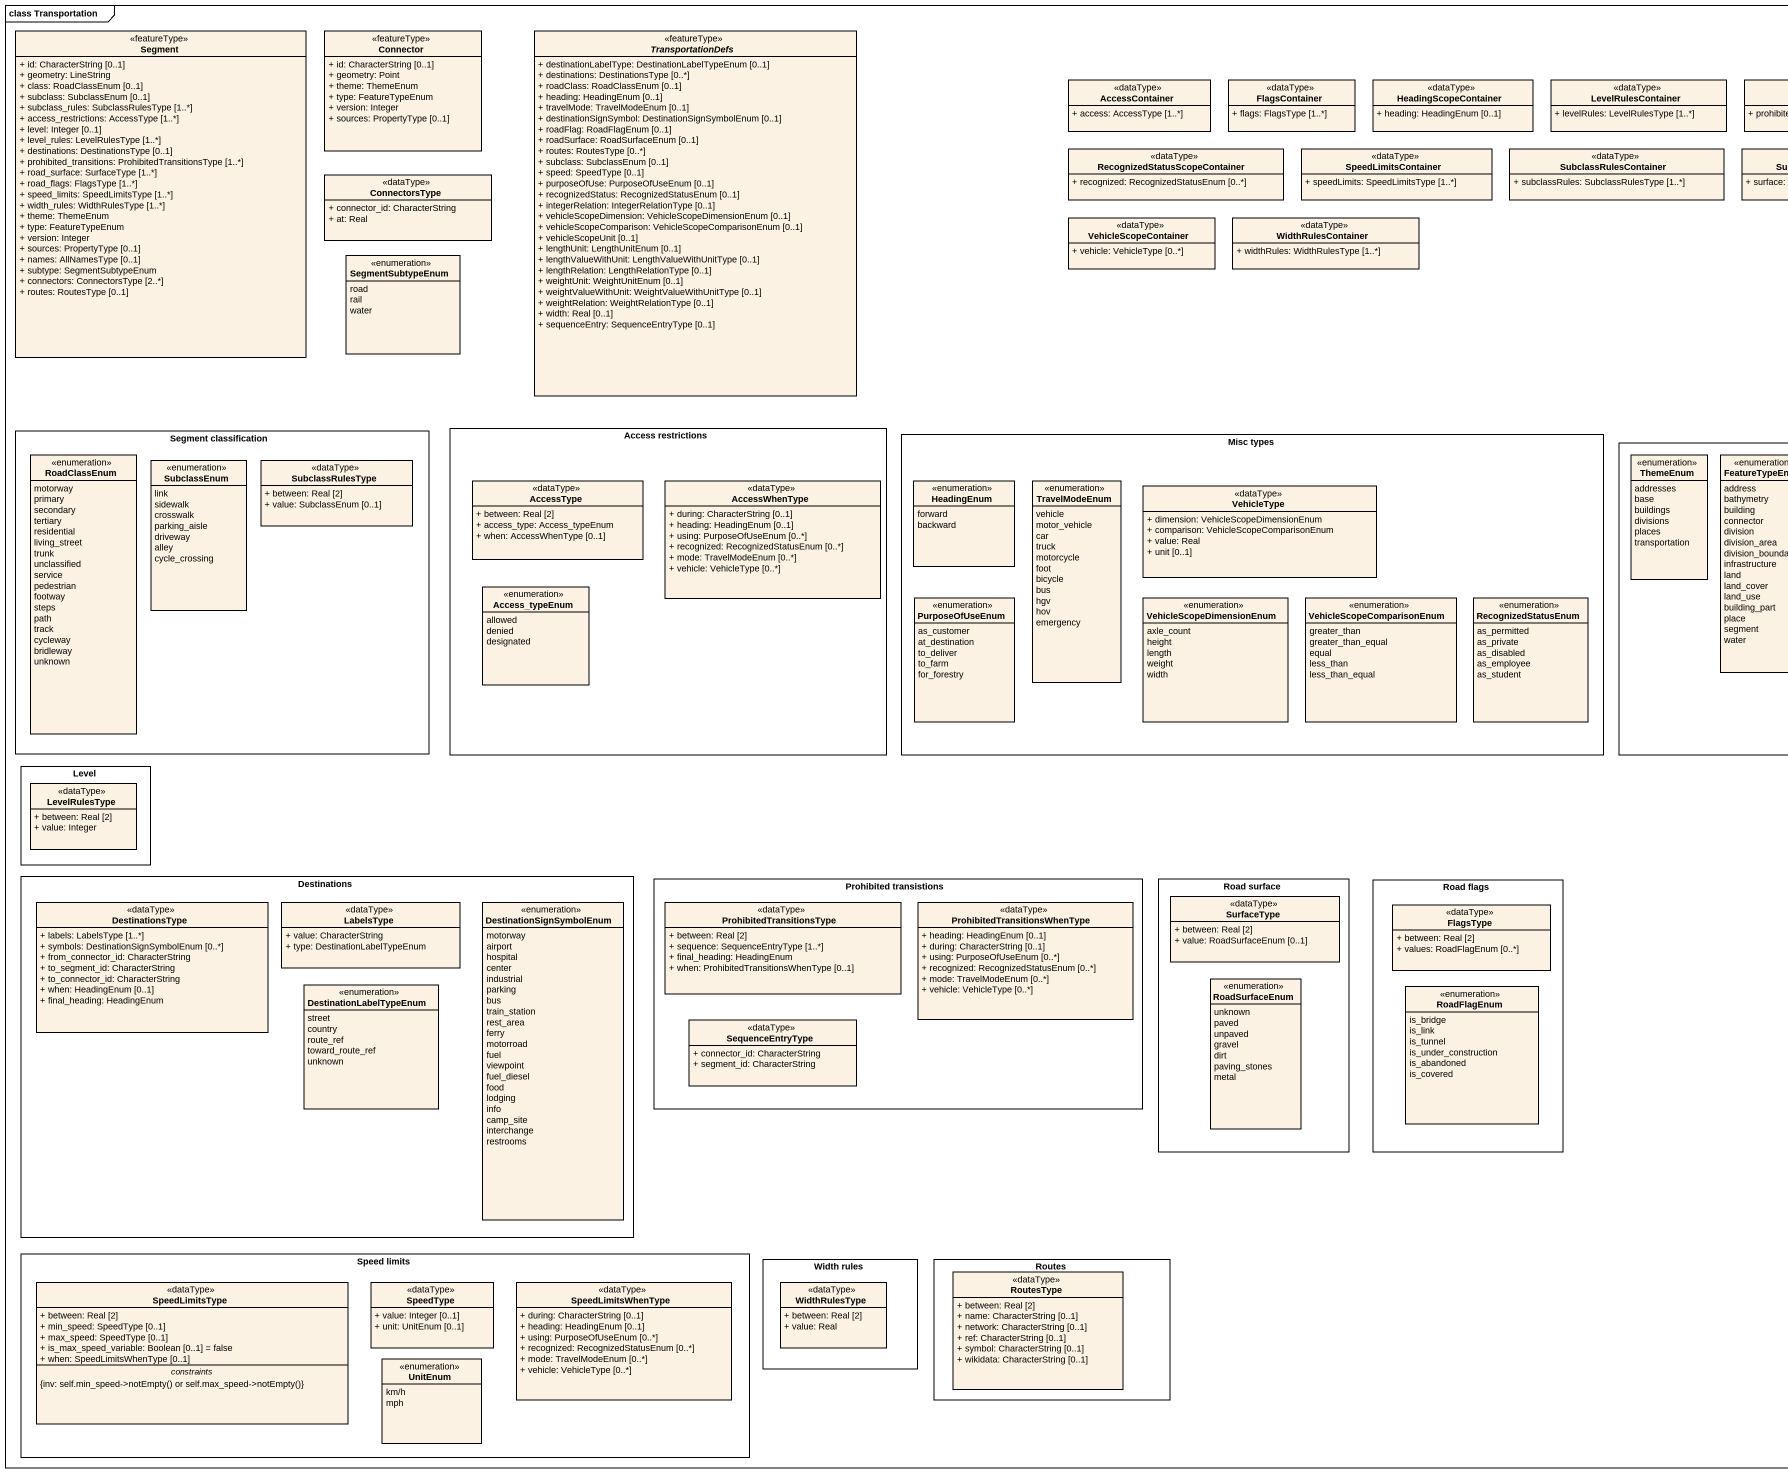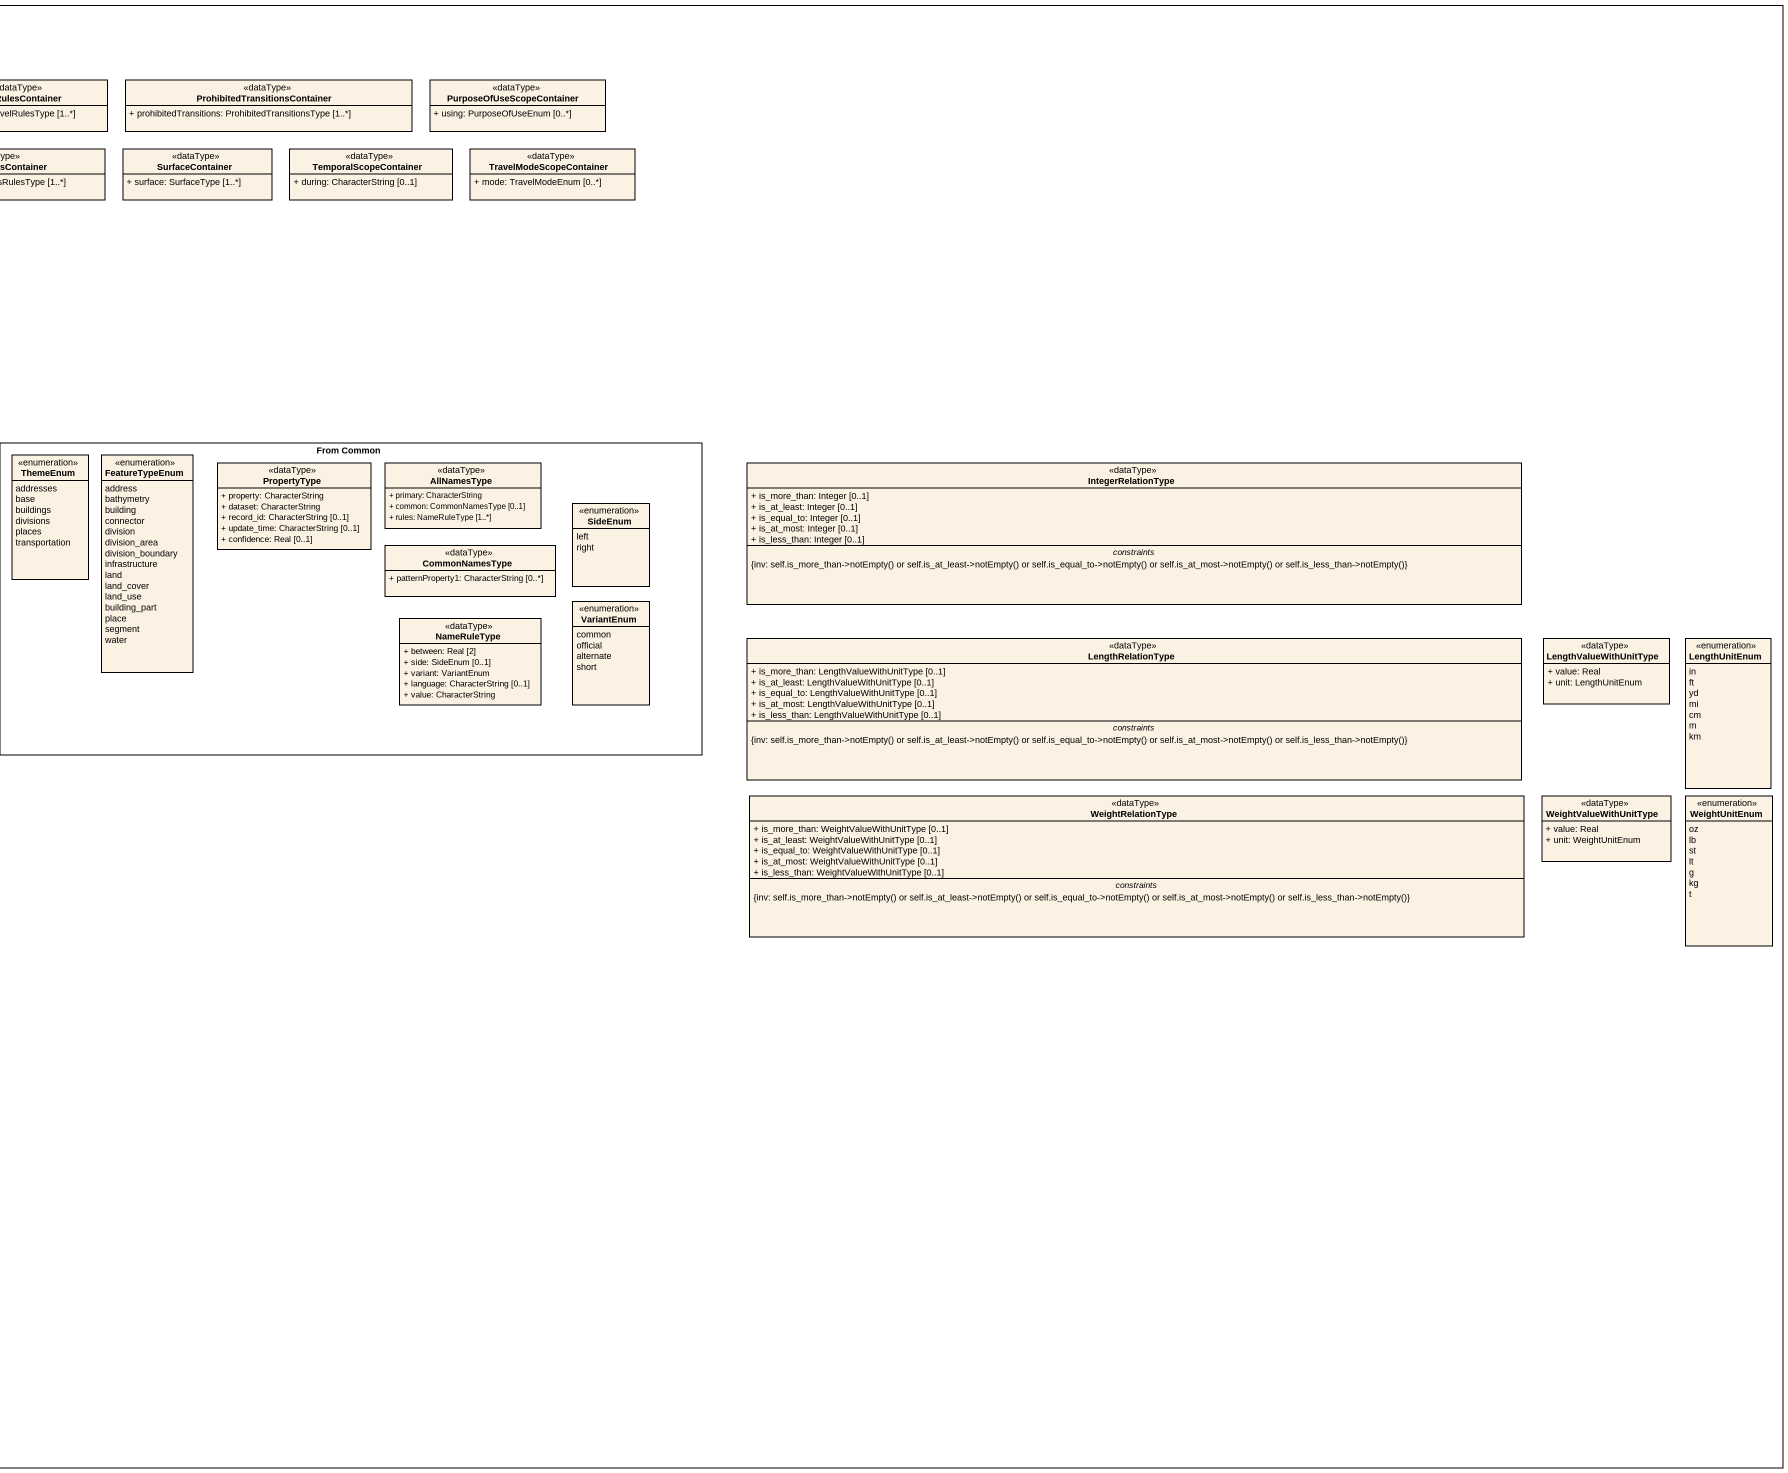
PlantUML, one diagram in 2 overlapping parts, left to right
@startuml
mainframe class Transportation
hide circle
hide empty members
skinparam classAttributeIconSize 0
class Segment <<featureType>> {
  + id: CharacterString [0..1]
  + geometry: LineString
  + class: RoadClassEnum [0..1]
  + subclass: SubclassEnum [0..1]
  + subclass_rules: SubclassRulesType [1..*]
  + access_restrictions: AccessType [1..*]
  + level: Integer [0..1]
  + level_rules: LevelRulesType [1..*]
  + destinations: DestinationsType [0..1]
  + prohibited_transitions: ProhibitedTransitionsType [1..*]
  + road_surface: SurfaceType [1..*]
  + road_flags: FlagsType [1..*]
  + speed_limits: SpeedLimitsType [1..*]
  + width_rules: WidthRulesType [1..*]
  + theme: ThemeEnum
  + type: FeatureTypeEnum
  + version: Integer
  + sources: PropertyType [0..1]
  + names: AllNamesType [0..1]
  + subtype: SegmentSubtypeEnum
  + connectors: ConnectorsType [2..*]
  + routes: RoutesType [0..1]
}
class Connector <<featureType>> {
  + id: CharacterString [0..1]
  + geometry: Point
  + theme: ThemeEnum
  + type: FeatureTypeEnum
  + version: Integer
  + sources: PropertyType [0..1]
}
abstract class TransportationDefs <<featureType>> {
  + destinationLabelType: DestinationLabelTypeEnum [0..1]
  + destinations: DestinationsType [0..*]
  + roadClass: RoadClassEnum [0..1]
  + heading: HeadingEnum [0..1]
  + travelMode: TravelModeEnum [0..1]
  + destinationSignSymbol: DestinationSignSymbolEnum [0..1]
  + roadFlag: RoadFlagEnum [0..1]
  + roadSurface: RoadSurfaceEnum [0..1]
  + routes: RoutesType [0..*]
  + subclass: SubclassEnum [0..1]
  + speed: SpeedType [0..1]
  + purposeOfUse: PurposeOfUseEnum [0..1]
  + recognizedStatus: RecognizedStatusEnum [0..1]
  + integerRelation: IntegerRelationType [0..1]
  + vehicleScopeDimension: VehicleScopeDimensionEnum [0..1]
  + vehicleScopeComparison: VehicleScopeComparisonEnum [0..1]
  + vehicleScopeUnit [0..1]
  + lengthUnit: LengthUnitEnum [0..1]
  + lengthValueWithUnit: LengthValueWithUnitType [0..1]
  + lengthRelation: LengthRelationType [0..1]
  + weightUnit: WeightUnitEnum [0..1]
  + weightValueWithUnit: WeightValueWithUnitType [0..1]
  + weightRelation: WeightRelationType [0..1]
  + width: Real [0..1]
  + sequenceEntry: SequenceEntryType [0..1]
}
class AccessContainer <<dataType>> {
  + access: AccessType [1..*]
}
class FlagsContainer <<dataType>> {
  + flags: FlagsType [1..*]
}
class HeadingScopeContainer <<dataType>> {
  + heading: HeadingEnum [0..1]
}
class LevelRulesContainer <<dataType>> {
  + levelRules: LevelRulesType [1..*]
}
class "ProhibitedTransitionsContainer" as ProhibitedTransitionsContain <<dataType>> {
  + prohibitedTransitions: ProhibitedTransitionsType [1..*]
}
class PurposeOfUseScopeContainer <<dataType>> {
  + using: PurposeOfUseEnum [0..*]
}
class "RecognizedStatusScopeContainer" as RecognizedStatusScopeContain <<dataType>> {
  + recognized: RecognizedStatusEnum [0..*]
}
class SpeedLimitsContainer <<dataType>> {
  + speedLimits: SpeedLimitsType [1..*]
}
class SubclassRulesContainer <<dataType>> {
  + subclassRules: SubclassRulesType [1..*]
}
class SurfaceContainer <<dataType>> {
  + surface: SurfaceType [1..*]
}
class TemporalScopeContainer <<dataType>> {
  + during: CharacterString [0..1]
}
class TravelModeScopeContainer <<dataType>> {
  + mode: TravelModeEnum [0..*]
}
class ConnectorsType <<dataType>> {
  + connector_id: CharacterString
  + at: Real
}
class VehicleScopeContainer <<dataType>> {
  + vehicle: VehicleType [0..*]
}
class WidthRulesContainer <<dataType>> {
  + widthRules: WidthRulesType [1..*]
}
enum SegmentSubtypeEnum {
  road
  rail
  water
}
rectangle "Segment classification" as Segment_classification {
  enum RoadClassEnum {
    motorway
    primary
    secondary
    tertiary
    residential
    living_street
    trunk
    unclassified
    service
    pedestrian
    footway
    steps
    path
    track
    cycleway
    bridleway
    unknown
  }
  enum SubclassEnum {
    link
    sidewalk
    crosswalk
    parking_aisle
    driveway
    alley
    cycle_crossing
  }
  class SubclassRulesType <<dataType>> {
    + between: Real [2]
    + value: SubclassEnum [0..1]
  }
}
rectangle "Access restrictions" as Access_restrictions {
  class AccessType <<dataType>> {
    + between: Real [2]
    + access_type: Access_typeEnum
    + when: AccessWhenType [0..1]
  }
  class AccessWhenType <<dataType>> {
    + during: CharacterString [0..1]
    + heading: HeadingEnum [0..1]
    + using: PurposeOfUseEnum [0..*]
    + recognized: RecognizedStatusEnum [0..*]
    + mode: TravelModeEnum [0..*]
    + vehicle: VehicleType [0..*]
  }
  enum Access_typeEnum {
    allowed
    denied
    designated
  }
}
rectangle "Misc types" as Misc_types {
  enum HeadingEnum {
    forward
    backward
  }
  enum TravelModeEnum {
    vehicle
    motor_vehicle
    car
    truck
    motorcycle
    foot
    bicycle
    bus
    hgv
    hov
    emergency
  }
  class VehicleType <<dataType>> {
    + dimension: VehicleScopeDimensionEnum
    + comparison: VehicleScopeComparisonEnum
    + value: Real
    + unit [0..1]
  }
  enum PurposeOfUseEnum {
    as_customer
    at_destination
    to_deliver
    to_farm
    for_forestry
  }
  enum VehicleScopeDimensionEnum {
    axle_count
    height
    length
    weight
    width
  }
  enum VehicleScopeComparisonEnum {
    greater_than
    greater_than_equal
    equal
    less_than
    less_than_equal
  }
  enum RecognizedStatusEnum {
    as_permitted
    as_private
    as_disabled
    as_employee
    as_student
  }
}
rectangle "From Common" as From_Common {
  enum ThemeEnum {
    addresses
    base
    buildings
    divisions
    places
    transportation
  }
  enum FeatureTypeEnum {
    address
    bathymetry
    building
    connector
    division
    division_area
    division_boundary
    infrastructure
    land
    land_cover
    land_use
    building_part
    place
    segment
    water
  }
  class PropertyType <<dataType>> {
    + property: CharacterString
    + dataset: CharacterString
    + record_id: CharacterString [0..1]
    + update_time: CharacterString [0..1]
    + confidence: Real [0..1]
  }
  class AllNamesType <<dataType>> {
    + primary: CharacterString
    + common: CommonNamesType [0..1]
    + rules: NameRuleType [1..*]
  }
  enum SideEnum {
    left
    right
  }
  class CommonNamesType <<dataType>> {
    + patternProperty1: CharacterString [0..*]
  }
  class NameRuleType <<dataType>> {
    + between: Real [2]
    + side: SideEnum [0..1]
    + variant: VariantEnum
    + language: CharacterString [0..1]
    + value: CharacterString
  }
  enum VariantEnum {
    common
    official
    alternate
    short
  }
}
class IntegerRelationType <<dataType>> {
  + is_more_than: Integer [0..1]
  + is_at_least: Integer [0..1]
  + is_equal_to: Integer [0..1]
  + is_at_most: Integer [0..1]
  + is_less_than: Integer [0..1]
  -- constraints --
  {field} {inv: self.is_more_than->notEmpty() or self.is_at_least->notEmpty() or self.is_equal_to->notEmpty() or self.is_at_most->notEmpty() or self.is_less_than->notEmpty()}
}
class LengthRelationType <<dataType>> {
  + is_more_than: LengthValueWithUnitType [0..1]
  + is_at_least: LengthValueWithUnitType [0..1]
  + is_equal_to: LengthValueWithUnitType [0..1]
  + is_at_most: LengthValueWithUnitType [0..1]
  + is_less_than: LengthValueWithUnitType [0..1]
  -- constraints --
  {field} {inv: self.is_more_than->notEmpty() or self.is_at_least->notEmpty() or self.is_equal_to->notEmpty() or self.is_at_most->notEmpty() or self.is_less_than->notEmpty()}
}
class LengthValueWithUnitType <<dataType>> {
  + value: Real
  + unit: LengthUnitEnum
}
enum LengthUnitEnum {
  in
  ft
  yd
  mi
  cm
  m
  km
}
rectangle Level {
  class LevelRulesType <<dataType>> {
    + between: Real [2]
    + value: Integer
  }
}
class WeightRelationType <<dataType>> {
  + is_more_than: WeightValueWithUnitType [0..1]
  + is_at_least: WeightValueWithUnitType [0..1]
  + is_equal_to: WeightValueWithUnitType [0..1]
  + is_at_most: WeightValueWithUnitType [0..1]
  + is_less_than: WeightValueWithUnitType [0..1]
  -- constraints --
  {field} {inv: self.is_more_than->notEmpty() or self.is_at_least->notEmpty() or self.is_equal_to->notEmpty() or self.is_at_most->notEmpty() or self.is_less_than->notEmpty()}
}
class WeightValueWithUnitType <<dataType>> {
  + value: Real
  + unit: WeightUnitEnum
}
enum WeightUnitEnum {
  oz
  lb
  st
  lt
  g
  kg
  t
}
rectangle Destinations {
  class DestinationsType <<dataType>> {
    + labels: LabelsType [1..*]
    + symbols: DestinationSignSymbolEnum [0..*]
    + from_connector_id: CharacterString
    + to_segment_id: CharacterString
    + to_connector_id: CharacterString
    + when: HeadingEnum [0..1]
    + final_heading: HeadingEnum
  }
  class LabelsType <<dataType>> {
    + value: CharacterString
    + type: DestinationLabelTypeEnum
  }
  enum DestinationSignSymbolEnum {
    motorway
    airport
    hospital
    center
    industrial
    parking
    bus
    train_station
    rest_area
    ferry
    motorroad
    fuel
    viewpoint
    fuel_diesel
    food
    lodging
    info
    camp_site
    interchange
    restrooms
  }
  enum DestinationLabelTypeEnum {
    street
    country
    route_ref
    toward_route_ref
    unknown
  }
}
rectangle "Prohibited transistions" as Prohibited_transistions {
  class ProhibitedTransitionsType <<dataType>> {
    + between: Real [2]
    + sequence: SequenceEntryType [1..*]
    + final_heading: HeadingEnum
    + when: ProhibitedTransitionsWhenType [0..1]
  }
  class "ProhibitedTransitionsWhenType" as ProhibitedTransitionsWhenTyp <<dataType>> {
    + heading: HeadingEnum [0..1]
    + during: CharacterString [0..1]
    + using: PurposeOfUseEnum [0..*]
    + recognized: RecognizedStatusEnum [0..*]
    + mode: TravelModeEnum [0..*]
    + vehicle: VehicleType [0..*]
  }
  class SequenceEntryType <<dataType>> {
    + connector_id: CharacterString
    + segment_id: CharacterString
  }
}
rectangle "Road surface" as Road_surface {
  class SurfaceType <<dataType>> {
    + between: Real [2]
    + value: RoadSurfaceEnum [0..1]
  }
  enum RoadSurfaceEnum {
    unknown
    paved
    unpaved
    gravel
    dirt
    paving_stones
    metal
  }
}
rectangle "Road flags" as Road_flags {
  class FlagsType <<dataType>> {
    + between: Real [2]
    + values: RoadFlagEnum [0..*]
  }
  enum RoadFlagEnum {
    is_bridge
    is_link
    is_tunnel
    is_under_construction
    is_abandoned
    is_covered
  }
}
rectangle "Speed limits" as Speed_limits {
  class SpeedLimitsType <<dataType>> {
    + between: Real [2]
    + min_speed: SpeedType [0..1]
    + max_speed: SpeedType [0..1]
    + is_max_speed_variable: Boolean [0..1] = false
    + when: SpeedLimitsWhenType [0..1]
    -- constraints --
    {field} {inv: self.min_speed->notEmpty() or self.max_speed->notEmpty()}
  }
  class SpeedType <<dataType>> {
    + value: Integer [0..1]
    + unit: UnitEnum [0..1]
  }
  class SpeedLimitsWhenType <<dataType>> {
    + during: CharacterString [0..1]
    + heading: HeadingEnum [0..1]
    + using: PurposeOfUseEnum [0..*]
    + recognized: RecognizedStatusEnum [0..*]
    + mode: TravelModeEnum [0..*]
    + vehicle: VehicleType [0..*]
  }
  enum UnitEnum {
    km/h
    mph
  }
}
rectangle "Width rules" as Width_rules {
  class WidthRulesType <<dataType>> {
    + between: Real [2]
    + value: Real
  }
}
rectangle Routes {
  class RoutesType <<dataType>> {
    + between: Real [2]
    + name: CharacterString [0..1]
    + network: CharacterString [0..1]
    + ref: CharacterString [0..1]
    + symbol: CharacterString [0..1]
    + wikidata: CharacterString [0..1]
  }
}
@enduml
